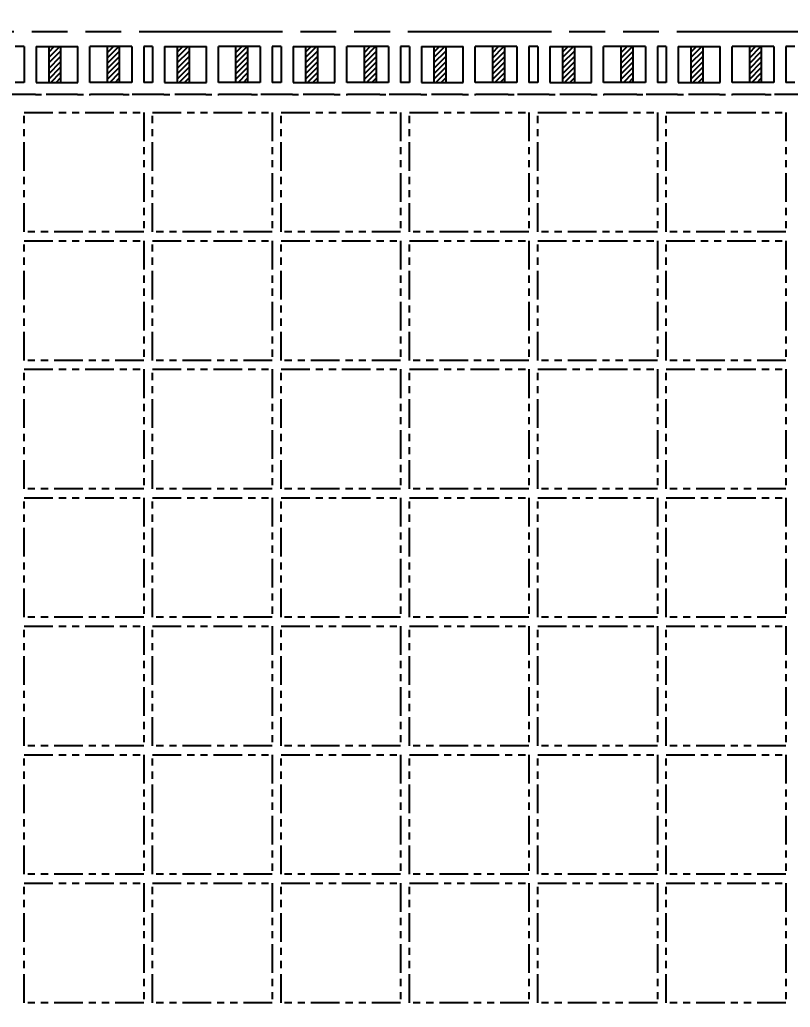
# Model space of a CAD drawing. Extents: x -338 to -53, y 67 to 196.
# Drawn here: x -104.29 to -91.39, y 163.1 to 179.63 of the extents above; entities that cross this region are included whole.
import ezdxf

# ---------------------------------------------------------------- set-up
doc = ezdxf.new("R2010")
doc.units = 0
doc.linetypes.add('ACAD_ISO09W100', pattern=[45, 24, -3, 6, -3, 6, -3])
doc.linetypes.add('HIDDEN', pattern=[0.375, 0.25, -0.125])
for name, color, linetype in [('dimension', 3, 'Continuous'), ('Etched Area', 4, 'Continuous'), ('Hidden', 4, 'HIDDEN'), ('Molding Line', 5, 'ACAD_ISO09W100'), ('PKG Line', 2, 'ACAD_ISO09W100')]:
    doc.layers.add(name, color=color, linetype=linetype)
doc.styles.add('SIMPLEX', font='SIMPLEX')
doc.dimstyles.new('1', dxfattribs={"dimtxt": 1, "dimasz": 1, "dimexe": 0.3, "dimexo": 0.3, "dimgap": 0.3, "dimtad": 0, "dimdec": 3, "dimzin": 1, "dimdsep": 46, "dimtxsty": 'SIMPLEX', "dimcen": 0, "dimclrd": 256, "dimclre": 256, "dimclrt": 7, "dimadec": 0, "dimazin": 1, "dimtm": 1.25, "dimtfac": 1, "dimtdec": 3, "dimtmove": 0, "dimatfit": 0, "dimfxl": 1, "dimtolj": 1, "dimtzin": 0, "dimlwd": -1, "dimlwe": -1, "dimarcsym": 1})
pattern_1 = [(45, (434.45187, 309.09846), (-0.0449012806, 0.0449012806), [])]
pattern_2 = [(45, (436.60187, 309.09846), (-0.0449012806, 0.0449012806), [])]
pattern_3 = [(45, (438.75187, 309.09846), (-0.0449012806, 0.0449012806), [])]
pattern_4 = [(45, (440.90187, 309.09846), (-0.0449012806, 0.0449012806), [])]
pattern_5 = [(45, (443.05187, 309.09846), (-0.0449012806, 0.0449012806), [])]
pattern_6 = [(45, (445.20187, 309.09846), (-0.0449012806, 0.0449012806), [])]

# ---------------------------------------------------------------- blocks, each defined once
blk = doc.blocks.new('*D32')
at = {"layer": 'Defpoints', "color": 0, "transparency": 16777216}
for p in [(2665.965, 1963.274), (2673.632, 1963.274), (2540.353, 1935.274)]:
    blk.add_point(p, dxfattribs=at)
at = {"layer": 'dimension', "transparency": 16777216}
blk.add_line((2666.265, 1963.274), (2673.632, 1963.274), dxfattribs=at)
at = {"layer": 'dimension', "color": 7, "transparency": 16777216, "insert": (2676.408, 1963.274), "char_height": 1, "attachment_point": 5, "style": 'SIMPLEX'}
blk.add_mtext('\\A1;28.000', dxfattribs=at)
blk = doc.blocks.new('*D33')
at = {"layer": 'Defpoints', "color": 0, "transparency": 16777216}
for p in [(2659.788, 1966.099), (2673.632, 1966.099), (2540.353, 1935.274)]:
    blk.add_point(p, dxfattribs=at)
at = {"layer": 'dimension', "transparency": 16777216}
blk.add_line((2660.088, 1966.099), (2673.632, 1966.099), dxfattribs=at)
at = {"layer": 'dimension', "color": 7, "transparency": 16777216, "insert": (2676.408, 1966.099), "char_height": 1, "attachment_point": 5, "style": 'SIMPLEX'}
blk.add_mtext('\\A1;30.825', dxfattribs=at)
blk = doc.blocks.new('*D43')
at = {"layer": 'Defpoints', "color": 0, "transparency": 16777216}
for p in [(2659.66, 1977.057), (2659.678, 1966.224), (2540.353, 1935.274)]:
    blk.add_point(p, dxfattribs=at)
at = {"layer": 'dimension', "transparency": 16777216}
for p, q in [((2659.66, 1975.057), (2659.66, 1977.057)), ((2659.678, 1973.057), (2659.66, 1975.057)), ((2659.678, 1966.524), (2659.678, 1973.057))]:
    blk.add_line(p, q, dxfattribs=at)
at = {"layer": 'dimension', "color": 7, "transparency": 16777216, "insert": (2659.66, 1980.119), "char_height": 1, "attachment_point": 5, "rotation": 90, "style": 'SIMPLEX'}
blk.add_mtext('\\A1;119.325', dxfattribs=at)

msp = doc.modelspace()

# ---------------------------------------------------------------- hatches: boundary and pattern name
at = {"layer": 'Etched Area'}
h = msp.add_hatch(dxfattribs=at)
h.set_pattern_fill('ANSI31', color=256, scale=0.02)
h.set_pattern_definition(pattern_1)
h.paths.add_polyline_path([(-103.6055, 178.5777), (-103.8055, 178.5777), (-103.8055, 179.1777), (-103.6055, 179.1777)])
h = msp.add_hatch(dxfattribs=at)
h.set_pattern_fill('ANSI31', color=256, scale=0.02)
h.set_pattern_definition(pattern_1)
h.paths.add_polyline_path([(-102.6255, 178.5777), (-102.8255, 178.5777), (-102.8255, 179.1777), (-102.6255, 179.1777)])
h = msp.add_hatch(dxfattribs=at)
h.set_pattern_fill('ANSI31', color=256, scale=0.02)
h.set_pattern_definition(pattern_2)
h.paths.add_polyline_path([(-101.4555, 178.5777), (-101.6555, 178.5777), (-101.6555, 179.1777), (-101.4555, 179.1777)])
h = msp.add_hatch(dxfattribs=at)
h.set_pattern_fill('ANSI31', color=256, scale=0.02)
h.set_pattern_definition(pattern_2)
h.paths.add_polyline_path([(-100.4755, 178.5777), (-100.6755, 178.5777), (-100.6755, 179.1777), (-100.4755, 179.1777)])
h = msp.add_hatch(dxfattribs=at)
h.set_pattern_fill('ANSI31', color=256, scale=0.02)
h.set_pattern_definition(pattern_3)
h.paths.add_polyline_path([(-99.3055, 178.5777), (-99.5055, 178.5777), (-99.5055, 179.1777), (-99.3055, 179.1777)])
h = msp.add_hatch(dxfattribs=at)
h.set_pattern_fill('ANSI31', color=256, scale=0.02)
h.set_pattern_definition(pattern_3)
h.paths.add_polyline_path([(-98.3255, 178.5777), (-98.5255, 178.5777), (-98.5255, 179.1777), (-98.3255, 179.1777)])
h = msp.add_hatch(dxfattribs=at)
h.set_pattern_fill('ANSI31', color=256, scale=0.02)
h.set_pattern_definition(pattern_4)
h.paths.add_polyline_path([(-97.1555, 178.5777), (-97.3555, 178.5777), (-97.3555, 179.1777), (-97.1555, 179.1777)])
h = msp.add_hatch(dxfattribs=at)
h.set_pattern_fill('ANSI31', color=256, scale=0.02)
h.set_pattern_definition(pattern_4)
h.paths.add_polyline_path([(-96.1755, 178.5777), (-96.3755, 178.5777), (-96.3755, 179.1777), (-96.1755, 179.1777)])
h = msp.add_hatch(dxfattribs=at)
h.set_pattern_fill('ANSI31', color=256, scale=0.02)
h.set_pattern_definition(pattern_5)
h.paths.add_polyline_path([(-95.0055, 178.5777), (-95.2055, 178.5777), (-95.2055, 179.1777), (-95.0055, 179.1777)])
h = msp.add_hatch(dxfattribs=at)
h.set_pattern_fill('ANSI31', color=256, scale=0.02)
h.set_pattern_definition(pattern_5)
h.paths.add_polyline_path([(-94.0255, 178.5777), (-94.2255, 178.5777), (-94.2255, 179.1777), (-94.0255, 179.1777)])
h = msp.add_hatch(dxfattribs=at)
h.set_pattern_fill('ANSI31', color=256, scale=0.02)
h.set_pattern_definition(pattern_6)
h.paths.add_polyline_path([(-92.8555, 178.5777), (-93.0555, 178.5777), (-93.0555, 179.1777), (-92.8555, 179.1777)])
h = msp.add_hatch(dxfattribs=at)
h.set_pattern_fill('ANSI31', color=256, scale=0.02)
h.set_pattern_definition(pattern_6)
h.paths.add_polyline_path([(-91.8755, 178.5777), (-92.0755, 178.5777), (-92.0755, 179.1777), (-91.8755, 179.1777)])

# ---------------------------------------------------------------- linework, layer by layer
for p, q in [((-104.2155, 179.1777), (-104.3655, 179.1777)), ((-104.2155, 179.1777), (-104.2155, 178.5777)), ((-104.0155, 179.1777), (-104.0155, 178.5777)), ((-104.0155, 179.1777), (-103.3155, 179.1777)), ((-103.8055, 179.1777), (-103.8055, 178.5777)), ((-103.6055, 179.1777), (-103.6055, 178.5777)), ((-103.3155, 178.5777), (-103.3155, 179.1777)), ((-102.4155, 179.1777), (-103.1155, 179.1777)), ((-103.1155, 178.5777), (-103.1155, 179.1777)), ((-102.8255, 179.1777), (-102.8255, 178.5777)), ((-102.6255, 179.1777), (-102.6255, 178.5777)), ((-102.4155, 179.1777), (-102.4155, 178.5777)), ((-102.0655, 179.1777), (-102.2155, 179.1777)), ((-102.2155, 179.1777), (-102.2155, 178.5777)), ((-102.0655, 179.1777), (-102.0655, 178.5777)), ((-101.8655, 179.1777), (-101.8655, 178.5777)), ((-101.8655, 179.1777), (-101.1655, 179.1777)), ((-101.6555, 179.1777), (-101.6555, 178.5777)), ((-101.4555, 179.1777), (-101.4555, 178.5777)), ((-101.1655, 178.5777), (-101.1655, 179.1777)), ((-100.2655, 179.1777), (-100.9655, 179.1777)), ((-100.9655, 178.5777), (-100.9655, 179.1777)), ((-100.6755, 179.1777), (-100.6755, 178.5777)), ((-100.4755, 179.1777), (-100.4755, 178.5777)), ((-100.2655, 179.1777), (-100.2655, 178.5777)), ((-99.9155, 179.1777), (-100.0655, 179.1777)), ((-100.0655, 179.1777), (-100.0655, 178.5777)), ((-99.9155, 179.1777), (-99.9155, 178.5777)), ((-99.7155, 179.1777), (-99.7155, 178.5777)), ((-99.7155, 179.1777), (-99.0155, 179.1777)), ((-99.5055, 179.1777), (-99.5055, 178.5777)), ((-99.3055, 179.1777), (-99.3055, 178.5777)), ((-99.0155, 178.5777), (-99.0155, 179.1777)), ((-98.1155, 179.1777), (-98.8155, 179.1777)), ((-98.8155, 178.5777), (-98.8155, 179.1777)), ((-98.5255, 179.1777), (-98.5255, 178.5777)), ((-98.3255, 179.1777), (-98.3255, 178.5777)), ((-98.1155, 179.1777), (-98.1155, 178.5777)), ((-97.7655, 179.1777), (-97.9155, 179.1777)), ((-97.9155, 179.1777), (-97.9155, 178.5777)), ((-97.7655, 179.1777), (-97.7655, 178.5777)), ((-97.5655, 179.1777), (-97.5655, 178.5777)), ((-97.5655, 179.1777), (-96.8655, 179.1777)), ((-97.3555, 179.1777), (-97.3555, 178.5777)), ((-97.1555, 179.1777), (-97.1555, 178.5777)), ((-96.8655, 178.5777), (-96.8655, 179.1777)), ((-95.9655, 179.1777), (-96.6655, 179.1777)), ((-96.6655, 178.5777), (-96.6655, 179.1777)), ((-96.3755, 179.1777), (-96.3755, 178.5777)), ((-96.1755, 179.1777), (-96.1755, 178.5777)), ((-95.9655, 179.1777), (-95.9655, 178.5777)), ((-95.6155, 179.1777), (-95.7655, 179.1777)), ((-95.7655, 179.1777), (-95.7655, 178.5777)), ((-95.6155, 179.1777), (-95.6155, 178.5777)), ((-95.4155, 179.1777), (-95.4155, 178.5777)), ((-95.4155, 179.1777), (-94.7155, 179.1777)), ((-95.2055, 179.1777), (-95.2055, 178.5777)), ((-95.0055, 179.1777), (-95.0055, 178.5777)), ((-94.7155, 178.5777), (-94.7155, 179.1777)), ((-93.8155, 179.1777), (-94.5155, 179.1777)), ((-94.5155, 178.5777), (-94.5155, 179.1777)), ((-94.2255, 179.1777), (-94.2255, 178.5777)), ((-94.0255, 179.1777), (-94.0255, 178.5777)), ((-93.8155, 179.1777), (-93.8155, 178.5777)), ((-93.4655, 179.1777), (-93.6155, 179.1777)), ((-93.6155, 179.1777), (-93.6155, 178.5777)), ((-93.4655, 179.1777), (-93.4655, 178.5777)), ((-93.2655, 179.1777), (-93.2655, 178.5777)), ((-93.2655, 179.1777), (-92.5655, 179.1777)), ((-93.0555, 179.1777), (-93.0555, 178.5777)), ((-92.8555, 179.1777), (-92.8555, 178.5777)), ((-92.5655, 178.5777), (-92.5655, 179.1777)), ((-91.6655, 179.1777), (-92.3655, 179.1777)), ((-92.3655, 178.5777), (-92.3655, 179.1777)), ((-92.0755, 179.1777), (-92.0755, 178.5777)), ((-91.8755, 179.1777), (-91.8755, 178.5777)), ((-91.6655, 179.1777), (-91.6655, 178.5777)), ((-91.3155, 179.1777), (-91.4655, 179.1777)), ((-91.4655, 179.1777), (-91.4655, 178.5777)), ((-104.2155, 178.5777), (-104.3655, 178.5777)), ((-104.0155, 178.5777), (-103.3155, 178.5777)), ((-102.4155, 178.5777), (-103.1155, 178.5777)), ((-102.0655, 178.5777), (-102.2155, 178.5777)), ((-101.8655, 178.5777), (-101.1655, 178.5777)), ((-100.2655, 178.5777), (-100.9655, 178.5777)), ((-99.9155, 178.5777), (-100.0655, 178.5777)), ((-99.7155, 178.5777), (-99.0155, 178.5777)), ((-98.1155, 178.5777), (-98.8155, 178.5777)), ((-97.7655, 178.5777), (-97.9155, 178.5777)), ((-97.5655, 178.5777), (-96.8655, 178.5777)), ((-95.9655, 178.5777), (-96.6655, 178.5777)), ((-95.6155, 178.5777), (-95.7655, 178.5777)), ((-95.4155, 178.5777), (-94.7155, 178.5777)), ((-93.8155, 178.5777), (-94.5155, 178.5777)), ((-93.4655, 178.5777), (-93.6155, 178.5777)), ((-93.2655, 178.5777), (-92.5655, 178.5777)), ((-91.6655, 178.5777), (-92.3655, 178.5777)), ((-91.3155, 178.5777), (-91.4655, 178.5777)), ((-104.0255, 178.3777), (-104.5555, 178.3777)), ((-103.3255, 178.3777), (-103.8455, 178.3777)), ((-102.5605, 178.3777), (-103.1055, 178.3777)), ((-101.8755, 178.3777), (-102.4055, 178.3777)), ((-101.1755, 178.3777), (-101.6955, 178.3777)), ((-100.4105, 178.3777), (-100.9555, 178.3777)), ((-99.7255, 178.3777), (-100.2555, 178.3777)), ((-99.0255, 178.3777), (-99.5455, 178.3777)), ((-98.2605, 178.3777), (-98.8055, 178.3777)), ((-97.5755, 178.3777), (-98.1055, 178.3777)), ((-96.8755, 178.3777), (-97.3955, 178.3777)), ((-96.1105, 178.3777), (-96.6555, 178.3777)), ((-95.4255, 178.3777), (-95.9555, 178.3777)), ((-94.7255, 178.3777), (-95.2455, 178.3777)), ((-93.9605, 178.3777), (-94.5055, 178.3777)), ((-93.2755, 178.3777), (-93.8055, 178.3777)), ((-92.5755, 178.3777), (-93.0955, 178.3777)), ((-91.8105, 178.3777), (-92.3555, 178.3777)), ((-91.1255, 178.3777), (-91.6555, 178.3777))]:
    msp.add_line(p, q)
at = {"layer": 'Hidden', "ltscale": 0.3}
for p, q in [((-104.0255, 178.3777), (-103.8455, 178.3777)), ((-103.3255, 178.3777), (-103.1055, 178.3777)), ((-102.5605, 178.3777), (-102.4055, 178.3777)), ((-101.8755, 178.3777), (-101.6955, 178.3777)), ((-101.1755, 178.3777), (-100.9555, 178.3777)), ((-100.4105, 178.3777), (-100.2555, 178.3777)), ((-99.7255, 178.3777), (-99.5455, 178.3777)), ((-99.0255, 178.3777), (-98.8055, 178.3777)), ((-98.2605, 178.3777), (-98.1055, 178.3777)), ((-97.5755, 178.3777), (-97.3955, 178.3777)), ((-96.8755, 178.3777), (-96.6555, 178.3777)), ((-96.1105, 178.3777), (-95.9555, 178.3777)), ((-95.4255, 178.3777), (-95.2455, 178.3777)), ((-94.7255, 178.3777), (-94.5055, 178.3777)), ((-93.9605, 178.3777), (-93.8055, 178.3777)), ((-93.2755, 178.3777), (-93.0955, 178.3777)), ((-92.5755, 178.3777), (-92.3555, 178.3777)), ((-91.8105, 178.3777), (-91.6555, 178.3777))]:
    msp.add_line(p, q, dxfattribs=at)
at = {"layer": 'Molding Line', "ltscale": 0.1}
msp.add_line((-81.8905, 179.4277), (-322.3405, 179.4277), dxfattribs=at)
at = {"layer": 'PKG Line', "ltscale": 0.02}
for points in [[(-104.2155, 178.0777), (-102.2155, 178.0777), (-102.2155, 176.0777), (-104.2155, 176.0777)], [(-102.0655, 178.0777), (-100.0655, 178.0777), (-100.0655, 176.0777), (-102.0655, 176.0777)], [(-99.9155, 178.0777), (-97.9155, 178.0777), (-97.9155, 176.0777), (-99.9155, 176.0777)], [(-97.7655, 178.0777), (-95.7655, 178.0777), (-95.7655, 176.0777), (-97.7655, 176.0777)], [(-95.6155, 178.0777), (-93.6155, 178.0777), (-93.6155, 176.0777), (-95.6155, 176.0777)], [(-93.4655, 178.0777), (-91.4655, 178.0777), (-91.4655, 176.0777), (-93.4655, 176.0777)], [(-104.2155, 175.9277), (-102.2155, 175.9277), (-102.2155, 173.9277), (-104.2155, 173.9277)], [(-102.0655, 175.9277), (-100.0655, 175.9277), (-100.0655, 173.9277), (-102.0655, 173.9277)], [(-99.9155, 175.9277), (-97.9155, 175.9277), (-97.9155, 173.9277), (-99.9155, 173.9277)], [(-97.7655, 175.9277), (-95.7655, 175.9277), (-95.7655, 173.9277), (-97.7655, 173.9277)], [(-95.6155, 175.9277), (-93.6155, 175.9277), (-93.6155, 173.9277), (-95.6155, 173.9277)], [(-93.4655, 175.9277), (-91.4655, 175.9277), (-91.4655, 173.9277), (-93.4655, 173.9277)], [(-104.2155, 173.7777), (-102.2155, 173.7777), (-102.2155, 171.7777), (-104.2155, 171.7777)], [(-102.0655, 173.7777), (-100.0655, 173.7777), (-100.0655, 171.7777), (-102.0655, 171.7777)], [(-99.9155, 173.7777), (-97.9155, 173.7777), (-97.9155, 171.7777), (-99.9155, 171.7777)], [(-97.7655, 173.7777), (-95.7655, 173.7777), (-95.7655, 171.7777), (-97.7655, 171.7777)], [(-95.6155, 173.7777), (-93.6155, 173.7777), (-93.6155, 171.7777), (-95.6155, 171.7777)], [(-93.4655, 173.7777), (-91.4655, 173.7777), (-91.4655, 171.7777), (-93.4655, 171.7777)], [(-104.2155, 171.6277), (-102.2155, 171.6277), (-102.2155, 169.6277), (-104.2155, 169.6277)], [(-102.0655, 171.6277), (-100.0655, 171.6277), (-100.0655, 169.6277), (-102.0655, 169.6277)], [(-99.9155, 171.6277), (-97.9155, 171.6277), (-97.9155, 169.6277), (-99.9155, 169.6277)], [(-97.7655, 171.6277), (-95.7655, 171.6277), (-95.7655, 169.6277), (-97.7655, 169.6277)], [(-95.6155, 171.6277), (-93.6155, 171.6277), (-93.6155, 169.6277), (-95.6155, 169.6277)], [(-93.4655, 171.6277), (-91.4655, 171.6277), (-91.4655, 169.6277), (-93.4655, 169.6277)], [(-104.2155, 169.4777), (-102.2155, 169.4777), (-102.2155, 167.4777), (-104.2155, 167.4777)], [(-102.0655, 169.4777), (-100.0655, 169.4777), (-100.0655, 167.4777), (-102.0655, 167.4777)], [(-99.9155, 169.4777), (-97.9155, 169.4777), (-97.9155, 167.4777), (-99.9155, 167.4777)], [(-97.7655, 169.4777), (-95.7655, 169.4777), (-95.7655, 167.4777), (-97.7655, 167.4777)], [(-95.6155, 169.4777), (-93.6155, 169.4777), (-93.6155, 167.4777), (-95.6155, 167.4777)], [(-93.4655, 169.4777), (-91.4655, 169.4777), (-91.4655, 167.4777), (-93.4655, 167.4777)], [(-104.2155, 167.3277), (-102.2155, 167.3277), (-102.2155, 165.3277), (-104.2155, 165.3277)], [(-102.0655, 167.3277), (-100.0655, 167.3277), (-100.0655, 165.3277), (-102.0655, 165.3277)], [(-99.9155, 167.3277), (-97.9155, 167.3277), (-97.9155, 165.3277), (-99.9155, 165.3277)], [(-97.7655, 167.3277), (-95.7655, 167.3277), (-95.7655, 165.3277), (-97.7655, 165.3277)], [(-95.6155, 167.3277), (-93.6155, 167.3277), (-93.6155, 165.3277), (-95.6155, 165.3277)], [(-93.4655, 167.3277), (-91.4655, 167.3277), (-91.4655, 165.3277), (-93.4655, 165.3277)], [(-104.2155, 165.1777), (-102.2155, 165.1777), (-102.2155, 163.1777), (-104.2155, 163.1777)], [(-102.0655, 165.1777), (-100.0655, 165.1777), (-100.0655, 163.1777), (-102.0655, 163.1777)], [(-99.9155, 165.1777), (-97.9155, 165.1777), (-97.9155, 163.1777), (-99.9155, 163.1777)], [(-97.7655, 165.1777), (-95.7655, 165.1777), (-95.7655, 163.1777), (-97.7655, 163.1777)], [(-95.6155, 165.1777), (-93.6155, 165.1777), (-93.6155, 163.1777), (-95.6155, 163.1777)], [(-93.4655, 165.1777), (-91.4655, 165.1777), (-91.4655, 163.1777), (-93.4655, 163.1777)]]:
    msp.add_lwpolyline(points, close=True, dxfattribs=at)

# ---------------------------------------------------------------- dimensions: what is measured, and where the dimension line sits
at = {"layer": 'dimension'}
for feature_location, offset, dtype, picture, middle in [((-82.7905, 179.0031), (-0.0185, 10.8325), 1, '*D43', (-82.809, 192.8975)), ((-82.6814, 178.8777), (13.8445, 0), 0, '*D33', (-66.0607, 178.8777)), ((-76.5044, 176.0527), (7.6675, 0), 0, '*D32', (-66.0607, 176.0527))]:
    dim = msp.add_ordinate_dim(feature_location=feature_location, offset=offset, dtype=dtype, origin=(-202.1155, 148.0527), dimstyle='1', dxfattribs=at)
    dim.commit()
    dim.dimension.update_dxf_attribs({"geometry": picture, "text_midpoint": middle, "insert": (-2742.4689, -1787.2212)})

doc.saveas('drawing.dxf')
